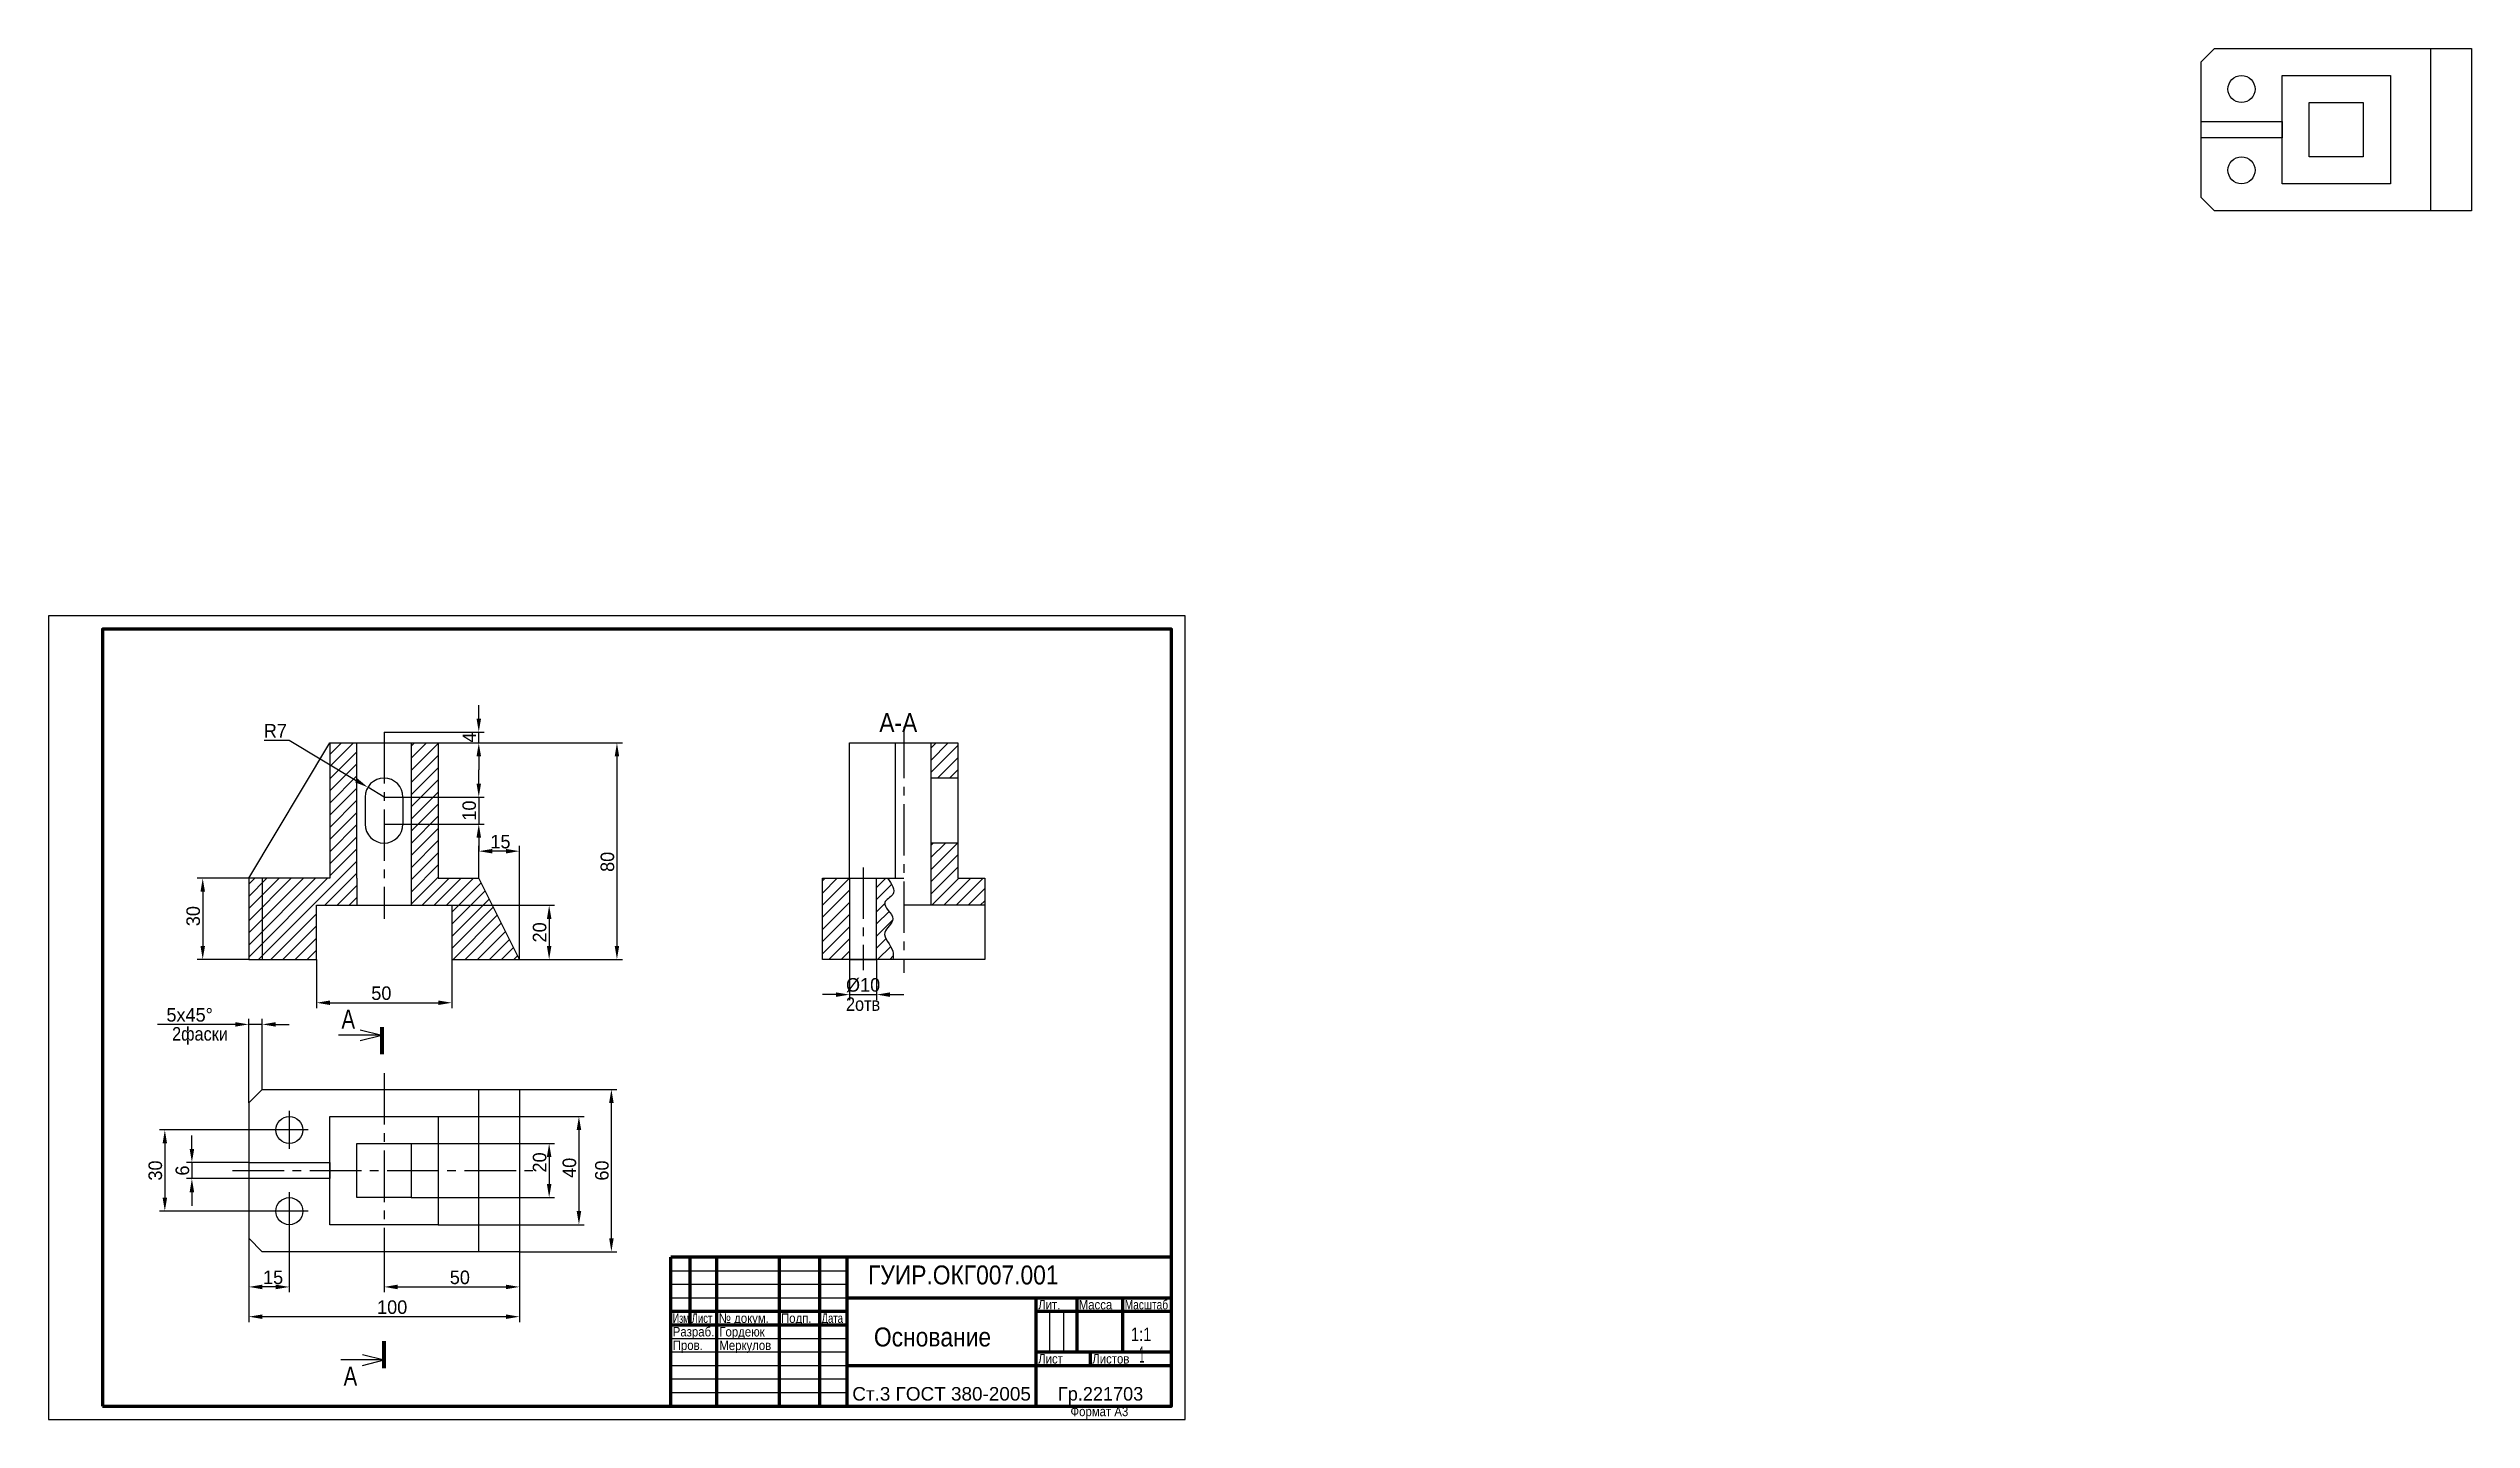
# Model space of a CAD drawing. Header units: millimetres. Extents: x 50 to 946, y 32 to 539.
import ezdxf
from ezdxf.enums import TextEntityAlignment as Align

# ---------------------------------------------------------------- set-up
doc = ezdxf.new("R2010")
doc.units = ezdxf.units.MM
doc.linetypes.add('осевая2', pattern=[28.575, 19.05, -3.175, 3.175, -3.175])
doc.layers.get('Defpoints').update_dxf_attribs({"color": 5})
doc.layers.add('1-оси', color=1, linetype='осевая2')
doc.layers.add('3-размеры', color=6, linetype='Continuous')
doc.layers.add('2-штриховка', color=7, linetype='Continuous', true_color=0x00c7c7)
doc.layers.add('4-текст', color=7, linetype='Continuous', true_color=0x00ad00)
doc.dimstyles.new('Standart', dxfattribs={"dimtxt": 5, "dimasz": 5, "dimexe": 2, "dimexo": 0, "dimgap": 1, "dimtad": 1, "dimtoh": 1, "dimdec": 0, "dimtxsty": 'Standard', "dimcen": 2.5, "dimadec": 0, "dimazin": 0, "dimtfac": 1, "dimtdec": 0, "dimtmove": 0, "dimatfit": 3, "dimldrblk": 'DOTSMALL', "dimfxl": 1, "dimarcsym": 0})
pattern_1 = [(45, (119.4324, 32.228), (-2.245064, 2.245064), [])]

# ---------------------------------------------------------------- blocks, each defined once
blk = doc.blocks.new('*D29')
at = {"layer": '3-размеры', "color": 0, "lineweight": -2, "transparency": 16777216}
for p, q in [((149.43, 202.23), (149.43, 184.23)), ((199.43, 202.23), (199.43, 184.23)), ((154.43, 186.23), (194.43, 186.23))]:
    blk.add_line(p, q, dxfattribs=at)
at = {"layer": '3-размеры', "color": 0, "transparency": 16777216}
for points in [[(154.43, 187.06), (154.43, 185.39), (149.43, 186.23)], [(194.43, 187.06), (194.43, 185.39), (199.43, 186.23)]]:
    blk.add_solid(points, dxfattribs=at)
at = {"layer": 'Defpoints', "color": 0, "transparency": 16777216}
for p in [(149.43, 202.23), (199.43, 202.23), (199.43, 186.23)]:
    blk.add_point(p, dxfattribs=at)
at = {"layer": '3-размеры', "color": 0, "transparency": 16777216, "insert": (173.43, 189.73), "char_height": 5, "attachment_point": 5}
blk.add_mtext('50', dxfattribs=at)
blk = doc.blocks.new('_DotSmall')
at = {"color": 0, "linetype": 'ByBlock', "const_width": 0.5}
blk.add_lwpolyline([(-0.0625, 0, 1), (0.0625, 0, 1)], format="xyb", close=True, dxfattribs=at)
blk = doc.blocks.new('*D30')
at = {"layer": '3-размеры', "color": 0, "lineweight": -2, "transparency": 16777216}
for p, q in [((199.43, 222.23), (237.43, 222.23)), ((235.43, 217.23), (235.43, 207.23)), ((199.43, 202.23), (237.43, 202.23))]:
    blk.add_line(p, q, dxfattribs=at)
at = {"layer": '3-размеры', "color": 0, "transparency": 16777216}
for points in [[(234.6, 217.23), (236.27, 217.23), (235.43, 222.23)], [(234.6, 207.23), (236.27, 207.23), (235.43, 202.23)]]:
    blk.add_solid(points, dxfattribs=at)
at = {"layer": 'Defpoints', "color": 0, "transparency": 16777216}
for p in [(199.43, 222.23), (199.43, 202.23), (235.43, 202.23)]:
    blk.add_point(p, dxfattribs=at)
at = {"layer": '3-размеры', "color": 0, "transparency": 16777216, "insert": (231.93, 212.23), "char_height": 5, "attachment_point": 5, "rotation": 90}
blk.add_mtext('20', dxfattribs=at)
blk = doc.blocks.new('*D31')
at = {"layer": '3-размеры', "color": 0, "lineweight": -2, "transparency": 16777216}
for p, q in [((124.43, 232.23), (105.43, 232.23)), ((107.43, 227.23), (107.43, 207.23)), ((124.43, 202.23), (105.43, 202.23))]:
    blk.add_line(p, q, dxfattribs=at)
at = {"layer": '3-размеры', "color": 0, "transparency": 16777216}
for points in [[(106.6, 227.23), (108.27, 227.23), (107.43, 232.23)], [(106.6, 207.23), (108.27, 207.23), (107.43, 202.23)]]:
    blk.add_solid(points, dxfattribs=at)
at = {"layer": 'Defpoints', "color": 0, "transparency": 16777216}
for p in [(124.43, 232.23), (107.43, 202.23), (124.43, 202.23)]:
    blk.add_point(p, dxfattribs=at)
at = {"layer": '3-размеры', "color": 0, "transparency": 16777216, "insert": (103.93, 218.23), "char_height": 5, "attachment_point": 5, "rotation": 90}
blk.add_mtext('30', dxfattribs=at)
blk = doc.blocks.new('*D32')
at = {"layer": '3-размеры', "color": 0, "lineweight": -2, "transparency": 16777216}
for p, q in [((194.43, 282.23), (262.48, 282.23)), ((260.48, 277.23), (260.48, 207.23)), ((199.43, 202.23), (262.48, 202.23))]:
    blk.add_line(p, q, dxfattribs=at)
at = {"layer": '3-размеры', "color": 0, "transparency": 16777216}
for points in [[(259.65, 277.23), (261.31, 277.23), (260.48, 282.23)], [(259.65, 207.23), (261.31, 207.23), (260.48, 202.23)]]:
    blk.add_solid(points, dxfattribs=at)
at = {"layer": 'Defpoints', "color": 0, "transparency": 16777216}
for p in [(194.43, 282.23), (199.43, 202.23), (260.48, 202.23)]:
    blk.add_point(p, dxfattribs=at)
at = {"layer": '3-размеры', "color": 0, "transparency": 16777216, "insert": (256.98, 238.28), "char_height": 5, "attachment_point": 5, "rotation": 90}
blk.add_mtext('80', dxfattribs=at)
blk = doc.blocks.new('*D33')
at = {"layer": '3-размеры', "color": 0, "lineweight": -2, "transparency": 16777216}
for p, q in [((209.43, 291.23), (209.43, 296.23)), ((174.43, 286.23), (211.43, 286.23)), ((174.43, 282.23), (211.43, 282.23)), ((209.43, 282.23), (209.43, 286.23)), ((209.43, 277.23), (209.43, 272.23))]:
    blk.add_line(p, q, dxfattribs=at)
at = {"layer": '3-размеры', "color": 0, "transparency": 16777216}
for points in [[(208.6, 291.23), (210.27, 291.23), (209.43, 286.23)], [(208.6, 277.23), (210.27, 277.23), (209.43, 282.23)]]:
    blk.add_solid(points, dxfattribs=at)
at = {"layer": 'Defpoints', "color": 0, "transparency": 16777216}
for p in [(174.43, 286.23), (174.43, 282.23), (209.43, 286.23)]:
    blk.add_point(p, dxfattribs=at)
at = {"layer": '3-размеры', "color": 0, "transparency": 16777216, "insert": (205.93, 284.23), "char_height": 5, "attachment_point": 5, "rotation": 90}
blk.add_mtext('4', dxfattribs=at)
blk = doc.blocks.new('*D28')
at = {"layer": '3-размеры', "color": 0, "lineweight": -2, "transparency": 16777216}
for p, q in [((209.43, 267.23), (209.43, 272.23)), ((174.43, 262.23), (211.43, 262.23)), ((209.43, 262.23), (209.43, 252.23)), ((174.43, 252.23), (211.43, 252.23)), ((209.43, 247.23), (209.43, 242.23))]:
    blk.add_line(p, q, dxfattribs=at)
at = {"layer": '3-размеры', "color": 0, "transparency": 16777216}
for points in [[(208.6, 267.23), (210.27, 267.23), (209.43, 262.23)], [(208.6, 247.23), (210.27, 247.23), (209.43, 252.23)]]:
    blk.add_solid(points, dxfattribs=at)
at = {"layer": 'Defpoints', "color": 0, "transparency": 16777216}
for p in [(174.43, 262.23), (174.43, 252.23), (209.43, 252.23)]:
    blk.add_point(p, dxfattribs=at)
at = {"layer": '3-размеры', "color": 0, "transparency": 16777216, "insert": (205.93, 257.23), "char_height": 5, "attachment_point": 5, "rotation": 90}
blk.add_mtext('10', dxfattribs=at)
blk = doc.blocks.new('*D34')
at = {"layer": '3-размеры', "color": 0, "lineweight": -2, "transparency": 16777216}
for p, q in [((209.43, 232.23), (209.43, 244.23)), ((219.43, 242.23), (214.43, 242.23)), ((224.43, 202.23), (224.43, 244.23))]:
    blk.add_line(p, q, dxfattribs=at)
at = {"layer": '3-размеры', "color": 0, "transparency": 16777216}
for points in [[(214.43, 243.06), (214.43, 241.39), (209.43, 242.23)], [(219.43, 243.06), (219.43, 241.39), (224.43, 242.23)]]:
    blk.add_solid(points, dxfattribs=at)
at = {"layer": 'Defpoints', "color": 0, "transparency": 16777216}
for p in [(209.43, 242.23), (209.43, 232.23), (224.43, 202.23)]:
    blk.add_point(p, dxfattribs=at)
at = {"layer": '3-размеры', "color": 0, "transparency": 16777216, "insert": (217.43, 245.73), "char_height": 5, "attachment_point": 5}
blk.add_mtext('15', dxfattribs=at)
blk = doc.blocks.new('*D35')
at = {"layer": '3-размеры', "color": 0, "lineweight": -2, "transparency": 16777216}
for p, q in [((224.43, 154.23), (260.43, 154.23)), ((258.43, 99.23), (258.43, 149.23)), ((224.43, 94.23), (260.43, 94.23))]:
    blk.add_line(p, q, dxfattribs=at)
at = {"layer": '3-размеры', "color": 0, "transparency": 16777216}
for points in [[(257.6, 149.23), (259.27, 149.23), (258.43, 154.23)], [(257.6, 99.23), (259.27, 99.23), (258.43, 94.23)]]:
    blk.add_solid(points, dxfattribs=at)
at = {"layer": 'Defpoints', "color": 0, "transparency": 16777216}
for p in [(224.43, 154.23), (258.43, 154.23), (224.43, 94.23)]:
    blk.add_point(p, dxfattribs=at)
at = {"layer": '3-размеры', "color": 0, "transparency": 16777216, "insert": (254.93, 124.23), "char_height": 5, "attachment_point": 5, "rotation": 90}
blk.add_mtext('60', dxfattribs=at)
blk = doc.blocks.new('*D36')
at = {"layer": '3-размеры', "color": 0, "lineweight": -2, "transparency": 16777216}
for p, q in [((194.43, 144.23), (248.43, 144.23)), ((246.43, 139.23), (246.43, 109.23)), ((194.43, 104.23), (248.43, 104.23))]:
    blk.add_line(p, q, dxfattribs=at)
at = {"layer": '3-размеры', "color": 0, "transparency": 16777216}
for points in [[(245.6, 139.23), (247.27, 139.23), (246.43, 144.23)], [(245.6, 109.23), (247.27, 109.23), (246.43, 104.23)]]:
    blk.add_solid(points, dxfattribs=at)
at = {"layer": 'Defpoints', "color": 0, "transparency": 16777216}
for p in [(194.43, 144.23), (194.43, 104.23), (246.43, 104.23)]:
    blk.add_point(p, dxfattribs=at)
at = {"layer": '3-размеры', "color": 0, "transparency": 16777216, "insert": (242.93, 125.23), "char_height": 5, "attachment_point": 5, "rotation": 90}
blk.add_mtext('40', dxfattribs=at)
blk = doc.blocks.new('*D37')
at = {"layer": '3-размеры', "color": 0, "lineweight": -2, "transparency": 16777216}
for p, q in [((184.43, 134.23), (237.43, 134.23)), ((235.43, 129.23), (235.43, 119.23)), ((184.43, 114.23), (237.43, 114.23))]:
    blk.add_line(p, q, dxfattribs=at)
at = {"layer": '3-размеры', "color": 0, "transparency": 16777216}
for points in [[(234.6, 129.23), (236.27, 129.23), (235.43, 134.23)], [(234.6, 119.23), (236.27, 119.23), (235.43, 114.23)]]:
    blk.add_solid(points, dxfattribs=at)
at = {"layer": 'Defpoints', "color": 0, "transparency": 16777216}
for p in [(184.43, 134.23), (184.43, 114.23), (235.43, 114.23)]:
    blk.add_point(p, dxfattribs=at)
at = {"layer": '3-размеры', "color": 0, "transparency": 16777216, "insert": (231.93, 127.23), "char_height": 5, "attachment_point": 5, "rotation": 90}
blk.add_mtext('20', dxfattribs=at)
blk = doc.blocks.new('*D38')
at = {"layer": '3-размеры', "color": 0, "lineweight": -2, "transparency": 16777216}
for p, q in [((174.43, 94.23), (174.43, 79.23)), ((224.43, 94.23), (224.43, 79.23)), ((179.43, 81.23), (219.43, 81.23))]:
    blk.add_line(p, q, dxfattribs=at)
at = {"layer": '3-размеры', "color": 0, "transparency": 16777216}
for points in [[(179.43, 82.06), (179.43, 80.39), (174.43, 81.23)], [(219.43, 82.06), (219.43, 80.39), (224.43, 81.23)]]:
    blk.add_solid(points, dxfattribs=at)
at = {"layer": 'Defpoints', "color": 0, "transparency": 16777216}
for p in [(174.43, 94.23), (224.43, 94.23), (224.43, 81.23)]:
    blk.add_point(p, dxfattribs=at)
at = {"layer": '3-размеры', "color": 0, "transparency": 16777216, "insert": (202.43, 84.73), "char_height": 5, "attachment_point": 5}
blk.add_mtext('50', dxfattribs=at)
blk = doc.blocks.new('*D39')
at = {"layer": '3-размеры', "color": 0, "lineweight": -2, "transparency": 16777216}
for p, q in [((124.43, 99.23), (124.43, 68.23)), ((224.43, 94.23), (224.43, 68.23)), ((219.43, 70.23), (129.43, 70.23))]:
    blk.add_line(p, q, dxfattribs=at)
at = {"layer": '3-размеры', "color": 0, "transparency": 16777216}
for points in [[(129.43, 71.06), (129.43, 69.39), (124.43, 70.23)], [(219.43, 71.06), (219.43, 69.39), (224.43, 70.23)]]:
    blk.add_solid(points, dxfattribs=at)
at = {"layer": 'Defpoints', "color": 0, "transparency": 16777216}
for p in [(124.43, 99.23), (224.43, 94.23), (124.43, 70.23)]:
    blk.add_point(p, dxfattribs=at)
at = {"layer": '3-размеры', "color": 0, "transparency": 16777216, "insert": (177.43, 73.73), "char_height": 5, "attachment_point": 5}
blk.add_mtext('100', dxfattribs=at)
blk = doc.blocks.new('*D40')
at = {"layer": '3-размеры', "color": 0, "lineweight": -2, "transparency": 16777216}
for p, q in [((124.43, 109.23), (124.43, 79.23)), ((139.43, 109.23), (139.43, 79.23)), ((134.43, 81.23), (129.43, 81.23))]:
    blk.add_line(p, q, dxfattribs=at)
at = {"layer": '3-размеры', "color": 0, "transparency": 16777216}
for points in [[(129.43, 82.06), (129.43, 80.39), (124.43, 81.23)], [(134.43, 82.06), (134.43, 80.39), (139.43, 81.23)]]:
    blk.add_solid(points, dxfattribs=at)
at = {"layer": 'Defpoints', "color": 0, "transparency": 16777216}
for p in [(124.43, 109.23), (139.43, 109.23), (124.43, 81.23)]:
    blk.add_point(p, dxfattribs=at)
at = {"layer": '3-размеры', "color": 0, "transparency": 16777216, "insert": (133.43, 84.73), "char_height": 5, "attachment_point": 5}
blk.add_mtext('15', dxfattribs=at)
blk = doc.blocks.new('*D41')
at = {"layer": '3-размеры', "color": 0, "lineweight": -2, "transparency": 16777216}
for p, q in [((139.43, 139.23), (91.43, 139.23)), ((93.43, 134.23), (93.43, 114.23)), ((139.43, 109.23), (91.43, 109.23))]:
    blk.add_line(p, q, dxfattribs=at)
at = {"layer": '3-размеры', "color": 0, "transparency": 16777216}
for points in [[(92.6, 134.23), (94.27, 134.23), (93.43, 139.23)], [(92.6, 114.23), (94.27, 114.23), (93.43, 109.23)]]:
    blk.add_solid(points, dxfattribs=at)
at = {"layer": 'Defpoints', "color": 0, "transparency": 16777216}
for p in [(139.43, 139.23), (93.43, 109.23), (139.43, 109.23)]:
    blk.add_point(p, dxfattribs=at)
at = {"layer": '3-размеры', "color": 0, "transparency": 16777216, "insert": (89.93, 124.23), "char_height": 5, "attachment_point": 5, "rotation": 90}
blk.add_mtext('30', dxfattribs=at)
blk = doc.blocks.new('*D42')
at = {"layer": '3-размеры', "color": 0, "lineweight": -2, "transparency": 16777216}
for p, q in [((103.43, 132.23), (103.43, 137.23)), ((124.43, 127.23), (101.43, 127.23)), ((103.43, 127.23), (103.43, 121.23)), ((124.43, 121.23), (101.43, 121.23)), ((103.43, 116.23), (103.43, 111.23))]:
    blk.add_line(p, q, dxfattribs=at)
at = {"layer": '3-размеры', "color": 0, "transparency": 16777216}
for points in [[(102.6, 132.23), (104.27, 132.23), (103.43, 127.23)], [(102.6, 116.23), (104.27, 116.23), (103.43, 121.23)]]:
    blk.add_solid(points, dxfattribs=at)
at = {"layer": 'Defpoints', "color": 0, "transparency": 16777216}
for p in [(124.43, 127.23), (103.43, 121.23), (124.43, 121.23)]:
    blk.add_point(p, dxfattribs=at)
at = {"layer": '3-размеры', "color": 0, "transparency": 16777216, "insert": (99.93, 124.23), "char_height": 5, "attachment_point": 5, "rotation": 90}
blk.add_mtext('6', dxfattribs=at)
blk = doc.blocks.new('*D43')
at = {"layer": '3-размеры', "color": 0, "lineweight": -2, "transparency": 16777216}
for p, q in [((130.1, 283.23), (139.43, 283.23)), ((139.43, 283.23), (164.14, 268.4)), ((174.43, 262.23), (168.43, 265.83))]:
    blk.add_line(p, q, dxfattribs=at)
at = {"layer": '3-размеры', "color": 0, "transparency": 16777216}
blk.add_solid([(164.57, 269.12), (163.71, 267.69), (168.43, 265.83)], dxfattribs=at)
at = {"layer": 'Defpoints', "color": 0, "transparency": 16777216}
for p in [(168.43, 265.83), (174.43, 262.23)]:
    blk.add_point(p, dxfattribs=at)
at = {"layer": '3-размеры', "color": 0, "transparency": 16777216, "insert": (134.27, 286.73), "char_height": 5, "attachment_point": 5}
blk.add_mtext('R7', dxfattribs=at)
blk = doc.blocks.new('*D44')
at = {"layer": '3-размеры', "color": 0, "lineweight": -2, "transparency": 16777216}
for p, q in [((346.43, 202.23), (346.43, 187.23)), ((356.43, 202.23), (356.43, 187.23)), ((341.43, 189.23), (336.43, 189.23)), ((346.43, 189.23), (356.43, 189.23)), ((361.43, 189.23), (366.43, 189.23))]:
    blk.add_line(p, q, dxfattribs=at)
at = {"layer": '3-размеры', "color": 0, "transparency": 16777216}
for points in [[(341.43, 190.06), (341.43, 188.39), (346.43, 189.23)], [(361.43, 190.06), (361.43, 188.39), (356.43, 189.23)]]:
    blk.add_solid(points, dxfattribs=at)
at = {"layer": 'Defpoints', "color": 0, "transparency": 16777216}
for p in [(346.43, 202.23), (356.43, 202.23), (356.43, 189.23)]:
    blk.add_point(p, dxfattribs=at)
at = {"layer": '3-размеры', "color": 0, "transparency": 16777216, "insert": (351.43, 192.73), "char_height": 5, "attachment_point": 5}
blk.add_mtext('%%c10', dxfattribs=at)
blk = doc.blocks.new('*D45')
at = {"layer": '3-размеры', "color": 0, "lineweight": -2, "transparency": 16777216}
for p, q in [((124.43, 149.23), (124.43, 180.23)), ((129.43, 154.23), (129.43, 180.23)), ((119.43, 178.23), (90.77, 178.23)), ((129.43, 178.23), (124.43, 178.23)), ((134.43, 178.23), (139.43, 178.23))]:
    blk.add_line(p, q, dxfattribs=at)
at = {"layer": '3-размеры', "color": 0, "transparency": 16777216}
for points in [[(119.43, 179.06), (119.43, 177.39), (124.43, 178.23)], [(134.43, 179.06), (134.43, 177.39), (129.43, 178.23)]]:
    blk.add_solid(points, dxfattribs=at)
at = {"layer": 'Defpoints', "color": 0, "transparency": 16777216}
for p in [(129.43, 178.23), (129.43, 154.23), (124.43, 149.23)]:
    blk.add_point(p, dxfattribs=at)
at = {"layer": '3-размеры', "color": 0, "transparency": 16777216, "insert": (102.6, 181.73), "char_height": 5, "attachment_point": 5}
blk.add_mtext('5x45%%d', dxfattribs=at)
blk = doc.blocks.new('Vraz')
at = {"lineweight": -3}
for p, q in [((0, 0), (-16, 0)), ((-8, -2), (0, 0)), ((-7.99, 1.98), (0, 0))]:
    blk.add_line(p, q, dxfattribs=at)
at = {"lineweight": 100}
blk.add_line((0, 3), (0, -7), dxfattribs=at)
at = {"width": 0.8}
blk.add_text('A', height=7, dxfattribs=at).set_placement((-14.93, 2.46))
blk = doc.blocks.new('Nraz')
at = {"lineweight": -3}
for p, q in [((0, 0), (-16, 0)), ((-8, 2), (0, 0)), ((-7.99, -1.98), (0, 0))]:
    blk.add_line(p, q, dxfattribs=at)
at = {"lineweight": 100}
blk.add_line((0, -3), (0, 7), dxfattribs=at)
at = {"width": 0.8}
blk.add_text('A', height=7, dxfattribs=at).set_placement((-14.93, -9.46))

msp = doc.modelspace()

# ---------------------------------------------------------------- hatches: boundary and pattern name
at = {"layer": '2-штриховка'}
h = msp.add_hatch(dxfattribs=at)
h.set_pattern_fill('ANSI31', color=256)
h.set_pattern_definition([(45, (25.4324, 32.228), (-2.245064, 2.245064), [])])
h.paths.add_polyline_path([(164.43, 282.23), (154.43, 282.23), (154.43, 232.23), (129.43, 232.23), (129.43, 202.23), (149.43, 202.23), (149.43, 222.23), (164.43, 222.23), (164.43, 232.23)])
h.paths.add_polyline_path([(194.43, 282.23), (184.43, 282.23), (184.43, 232.23), (184.43, 222.23), (199.43, 222.23), (199.43, 202.23), (224.43, 202.23), (209.43, 232.23), (194.43, 232.23)])
h.paths.add_polyline_path([(129.43, 232.23), (124.43, 232.23), (124.43, 202.23), (129.43, 202.23)])
h = msp.add_hatch(dxfattribs=at)
h.set_pattern_fill('ANSI31', color=256)
h.set_pattern_definition(pattern_1)
h.paths.add_polyline_path([(386.43, 282.23), (376.43, 282.23), (376.43, 269.23), (386.43, 269.23)])
h.paths.add_polyline_path([(396.43, 222.23), (396.43, 232.23), (386.43, 232.23), (386.43, 245.23), (376.43, 245.23), (376.43, 222.23)])
h.paths.add_polyline_path([(346.43, 232.23), (336.43, 232.23), (336.43, 202.23), (346.43, 202.23)])
h = msp.add_hatch(dxfattribs=at)
h.set_pattern_fill('ANSI31', color=256)
h.set_pattern_definition(pattern_1)
edge = h.paths.add_edge_path()
edge.add_spline(control_points=[(362.43, 202.23), (362.55, 203.24), (362.99, 206.81), (356.54, 211.84), (365.42, 217.28), (356.71, 222.97), (364.57, 226.39), (361.98, 230.04), (360.43, 232.23)], knot_values=[0, 0, 0, 0, 3, 10.615773, 16.446725, 23.154929, 27.39757, 33.722125, 33.722125, 33.722125, 33.722125], degree=3, periodic=0)
edge.add_line((360.43, 232.23), (356.43, 232.23))
edge.add_line((356.43, 232.23), (356.43, 202.23))
edge.add_line((356.43, 202.23), (362.43, 202.23))

# ---------------------------------------------------------------- linework, layer by layer
for p, q in [((850.73, 538.82), (845.73, 533.82)), ((850.73, 538.82), (945.73, 538.82)), ((930.73, 478.82), (930.73, 538.82)), ((945.73, 538.82), (945.73, 478.82)), ((845.73, 533.82), (845.73, 483.82)), ((845.73, 533.82), (845.73, 511.82)), ((845.73, 533.82), (845.73, 523.82)), ((875.73, 511.82), (875.73, 528.82)), ((875.73, 528.82), (915.73, 528.82)), ((915.73, 528.82), (915.73, 488.82)), ((845.73, 511.82), (875.73, 511.82)), ((875.73, 488.82), (875.73, 511.82)), ((875.73, 511.82), (875.73, 505.82)), ((885.73, 511.82), (885.73, 518.82)), ((885.73, 518.82), (905.73, 518.82)), ((885.73, 498.82), (885.73, 511.82)), ((905.73, 518.82), (905.73, 498.82)), ((875.73, 505.82), (845.73, 505.82)), ((905.73, 498.82), (885.73, 498.82)), ((845.73, 483.82), (850.73, 478.82)), ((915.73, 488.82), (875.73, 488.82)), ((945.73, 478.82), (850.73, 478.82)), ((124.43, 232.23), (154.43, 282.23)), ((154.43, 282.23), (194.43, 282.23)), ((154.43, 282.23), (154.43, 232.23)), ((164.43, 232.23), (164.43, 282.23)), ((184.43, 282.23), (184.43, 232.23)), ((194.43, 282.23), (194.43, 232.23)), ((346.43, 282.23), (386.43, 282.23)), ((346.43, 232.23), (346.43, 282.23)), ((363.43, 232.23), (363.43, 282.23)), ((376.43, 282.23), (376.43, 222.23)), ((386.43, 282.23), (386.43, 232.23)), ((386.43, 269.23), (376.43, 269.23)), ((167.43, 262.23), (167.43, 252.23)), ((181.43, 262.23), (181.43, 252.23)), ((194.43, 262.23), (194.43, 252.23)), ((386.43, 245.23), (376.43, 245.23)), ((154.43, 232.23), (124.43, 232.23)), ((124.43, 232.23), (124.43, 202.23)), ((129.43, 232.23), (129.43, 202.23)), ((164.43, 232.23), (164.43, 222.23)), ((184.43, 232.23), (184.43, 222.23)), ((194.43, 232.23), (209.43, 232.23)), ((224.43, 202.23), (209.43, 232.23)), ((336.43, 202.23), (336.43, 232.23)), ((336.43, 232.23), (346.43, 232.23)), ((346.43, 232.23), (366.43, 232.23)), ((346.43, 232.23), (346.43, 202.23)), ((356.43, 202.23), (356.43, 232.23)), ((386.43, 232.23), (396.43, 232.23)), ((396.43, 232.23), (396.43, 202.23)), ((149.43, 202.23), (149.43, 222.23)), ((149.43, 222.23), (199.43, 222.23)), ((199.43, 222.23), (199.43, 202.23)), ((396.43, 222.23), (366.43, 222.23)), ((124.43, 202.23), (149.43, 202.23)), ((199.43, 202.23), (224.43, 202.23)), ((396.43, 202.23), (336.43, 202.23)), ((346.43, 202.23), (356.43, 202.23)), ((129.43, 154.23), (124.43, 149.23)), ((129.43, 154.23), (224.43, 154.23)), ((209.43, 94.23), (209.43, 154.23)), ((224.43, 154.23), (224.43, 94.23)), ((124.43, 149.23), (124.43, 99.23)), ((124.43, 149.23), (124.43, 127.23)), ((124.43, 149.23), (124.43, 139.23)), ((154.43, 127.23), (154.43, 144.23)), ((154.43, 144.23), (194.43, 144.23)), ((194.43, 144.23), (194.43, 104.23)), ((124.43, 127.23), (154.43, 127.23)), ((154.43, 104.23), (154.43, 127.23)), ((154.43, 127.23), (154.43, 121.23)), ((164.43, 127.23), (164.43, 134.23)), ((164.43, 134.23), (184.43, 134.23)), ((164.43, 114.23), (164.43, 127.23)), ((184.43, 134.23), (184.43, 114.23)), ((154.43, 121.23), (124.43, 121.23)), ((184.43, 114.23), (164.43, 114.23)), ((124.43, 99.23), (129.43, 94.23)), ((194.43, 104.23), (154.43, 104.23)), ((224.43, 94.23), (129.43, 94.23)), ((415.43, 77.23), (415.43, 72.23))]:
    msp.add_line(p, q)
at = {"lineweight": 60}
for p, q in [((465.43, 92.23), (280.43, 92.23)), ((280.43, 37.23), (280.43, 92.23)), ((287.43, 92.23), (287.43, 67.23)), ((297.43, 37.23), (297.43, 92.23)), ((320.43, 92.23), (320.43, 37.23)), ((335.43, 37.23), (335.43, 92.23)), ((345.43, 92.23), (345.43, 37.23)), ((280.43, 72.23), (345.43, 72.23)), ((345.43, 77.23), (465.43, 77.23)), ((415.43, 37.23), (415.43, 77.23)), ((415.43, 72.23), (465.43, 72.23)), ((430.43, 77.23), (430.43, 57.23)), ((447.43, 57.23), (447.43, 77.23)), ((280.43, 67.23), (345.43, 67.23)), ((415.43, 57.23), (465.43, 57.23)), ((435.43, 52.23), (435.43, 57.23)), ((345.43, 52.23), (465.43, 52.23))]:
    msp.add_line(p, q, dxfattribs=at)
at = {"lineweight": -3}
for p, q in [((280.43, 87.23), (345.43, 87.23)), ((280.43, 82.23), (345.43, 82.23)), ((280.43, 77.23), (345.43, 77.23)), ((420.43, 57.23), (420.43, 72.23)), ((425.43, 72.23), (425.43, 57.23)), ((280.43, 62.23), (345.43, 62.23)), ((280.43, 57.23), (345.43, 57.23)), ((280.43, 52.23), (345.43, 52.23)), ((280.43, 47.23), (345.43, 47.23)), ((280.43, 42.23), (345.43, 42.23))]:
    msp.add_line(p, q, dxfattribs=at)
at = {"lineweight": 60}
msp.add_lwpolyline([(70.43, 37.23), (465.43, 37.23), (465.43, 324.23), (70.43, 324.23)], close=True, dxfattribs=at)
for centre in [(860.73, 523.82), (860.73, 493.82), (139.43, 139.23), (139.43, 109.23)]:
    msp.add_circle(centre, 5)
for centre, start, end in [((174.43, 262.23), 0, 180), ((174.43, 252.23), 180, 0)]:
    msp.add_arc(centre, 7, start, end)
at = {"layer": '1-оси'}
for p, q in [((366.43, 288.23), (366.43, 197.23)), ((174.43, 286.23), (174.43, 217.23)), ((174.43, 160.23), (174.43, 87.23)), ((118.43, 124.23), (229.43, 124.23))]:
    msp.add_line(p, q, dxfattribs=at)
at = {"layer": '1-оси', "color": 1}
for p, q in [((351.43, 236.23), (351.43, 198.23)), ((139.43, 146.23), (139.43, 132.23)), ((146.43, 139.23), (132.43, 139.23)), ((146.43, 109.23), (132.43, 109.23)), ((139.43, 116.23), (139.43, 102.23))]:
    msp.add_line(p, q, dxfattribs=at)
at = {"layer": '2-штриховка'}
msp.add_spline([(360.43, 232.23), (362.43, 226.23), (359.43, 223.23), (362.43, 217.23), (359.43, 212.23), (362.43, 205.23), (362.43, 202.23)], degree=3, dxfattribs=at)
at = {"layer": 'Defpoints'}
msp.add_lwpolyline([(50.43, 32.23), (470.43, 32.23), (470.43, 329.23), (50.43, 329.23)], close=True, dxfattribs=at)

# ---------------------------------------------------------------- block references
for name, p in [('Vraz', (173.64, 174.23)), ('Nraz', (174.43, 54.23))]:
    msp.add_blockref(name, p)

# ---------------------------------------------------------------- texts
at = {"lineweight": -3, "width": 0.9}
msp.add_text('Формат А3', height=3.5, dxfattribs=at).set_placement((428.04, 33.47))
at = {"layer": '3-размеры', "width": 0.9}
for s, height, p in [('A-A', 7, (364.43, 286.23)), ('2отв', 5, (351.43, 183.23)), ('2фаски', 5, (106.43, 172.23))]:
    msp.add_text(s, height=height, dxfattribs=at).set_placement(p, align=Align.CENTER)
at = {"layer": '4-текст', "width": 0.9}
for s, p in [('ГУИР.ОКГ007.001', (353.25, 82.15)), ('Основание', (355.43, 59.23))]:
    msp.add_text(s, height=7, dxfattribs=at).set_placement(p)
at = {"layer": '4-текст', "lineweight": -3}
for s, width, p in [('Лит.', 0.9, (416.1, 72.93)), ('Масса', 0.9, (431.1, 72.93)), ('Масштаб', 0.8, (448.1, 72.93)), ('Изм.', 0.7, (281.1, 67.93)), ('Разраб.', 0.9, (281.1, 62.93)), ('Лист', 0.75, (288.1, 67.93)), ('№ докум.', 0.9, (298.1, 67.93)), ('Гордеюк', 0.9, (298.31, 62.9)), ('Подп.', 0.9, (321.1, 67.93)), ('Дата', 0.75, (336.1, 67.93)), ('Пров.', 0.9, (281.1, 57.93)), ('Меркулов', 0.9, (298.31, 57.9)), ('Лист', 0.9, (416.1, 52.93)), ('Листов', 0.9, (436.1, 52.93))]:
    msp.add_text(s, height=3.5, dxfattribs=dict(at, width=width)).set_placement(p)
at = {"layer": '4-текст'}
for s, width, p, p2 in [('1:1', 1.121023, (450.43, 61.23), (457.91, 61.23)), ('Ст.3 ГОСТ 380-2005', 0.8, (347.43, 39.23), (413.43, 39.23))]:
    msp.add_text(s, height=5, dxfattribs=dict(at, width=width)).set_placement(p, p2, align=Align.FIT)
msp.add_text('1', height=6, dxfattribs=at).set_placement((453.43, 53.23), (455.43, 53.23), align=Align.ALIGNED)
at = {"layer": '4-текст', "insert": (423.43, 44.23), "char_height": 5, "attachment_point": 1}
msp.add_mtext_dynamic_manual_height_columns('Гр.221703', width=42, gutter_width=25, heights=[0], dxfattribs=at)

# ---------------------------------------------------------------- dimensions: what is measured, and where the dimension line sits
at = {"layer": '3-размеры'}
for base, p1, p2, picture, middle in [((209.43, 286.23), (174.43, 282.23), (174.43, 286.23), '*D33', (209.43, 284.23)), ((260.48, 202.23), (194.43, 282.23), (199.43, 202.23), '*D32', (260.48, 238.28)), ((209.43, 252.23), (174.43, 262.23), (174.43, 252.23), '*D28', (209.43, 257.23)), ((107.43, 202.23), (124.43, 232.23), (124.43, 202.23), '*D31', (107.43, 218.23)), ((235.43, 202.23), (199.43, 222.23), (199.43, 202.23), '*D30', (235.43, 212.23)), ((258.43, 154.23), (224.43, 94.23), (224.43, 154.23), '*D35', (258.43, 124.23)), ((246.43, 104.23), (194.43, 144.23), (194.43, 104.23), '*D36', (246.43, 125.23)), ((93.43, 109.23), (139.43, 139.23), (139.43, 109.23), '*D41', (93.43, 124.23)), ((103.43, 121.23), (124.43, 127.23), (124.43, 121.23), '*D42', (103.43, 124.23))]:
    dim = msp.add_linear_dim(base=base, p1=p1, p2=p2, angle=90, dimstyle='Standart', dxfattribs=at)
    dim.commit()
    dim.dimension.update_dxf_attribs({"geometry": picture, "text_midpoint": middle, "dimtype": 160})
dim = msp.add_radius_dim(center=(174.43, 262.23), mpoint=(168.43, 265.83), dimstyle='Standart', dxfattribs=at)
dim.commit()
dim.dimension.update_dxf_attribs({"geometry": '*D43', "text_midpoint": (134.27, 283.23), "dimtype": 164})
for base, p1, p2, picture, middle in [((209.43, 242.23), (224.43, 202.23), (209.43, 232.23), '*D34', (217.43, 242.23)), ((199.43, 186.23), (149.43, 202.23), (199.43, 202.23), '*D29', (173.43, 186.23)), ((124.43, 81.23), (139.43, 109.23), (124.43, 109.23), '*D40', (133.43, 81.23)), ((124.43, 70.23), (224.43, 94.23), (124.43, 99.23), '*D39', (177.43, 70.23)), ((224.43, 81.23), (174.43, 94.23), (224.43, 94.23), '*D38', (202.43, 81.23))]:
    dim = msp.add_linear_dim(base=base, p1=p1, p2=p2, dimstyle='Standart', dxfattribs=at)
    dim.commit()
    dim.dimension.update_dxf_attribs({"geometry": picture, "text_midpoint": middle, "dimtype": 160})
for base, p1, p2, text, picture, middle in [((356.43, 189.23), (346.43, 202.23), (356.43, 202.23), '%%c10', '*D44', (351.43, 189.23)), ((129.43, 178.23), (124.43, 149.23), (129.43, 154.23), '5x45%%d', '*D45', (102.6, 178.23))]:
    dim = msp.add_linear_dim(base=base, p1=p1, p2=p2, text=text, dimstyle='Standart', dxfattribs=at)
    dim.commit()
    dim.dimension.update_dxf_attribs({"geometry": picture, "text_midpoint": middle, "dimtype": 160})
dim = msp.add_linear_dim(base=(235.43, 114.23), p1=(184.43, 134.23), p2=(184.43, 114.23), angle=90, dimstyle='Standart', override={"dimscale": 0}, dxfattribs=at)
dim.commit()
dim.dimension.update_dxf_attribs({"geometry": '*D37', "text_midpoint": (235.43, 127.23), "dimtype": 160})

doc.saveas('drawing.dxf')
